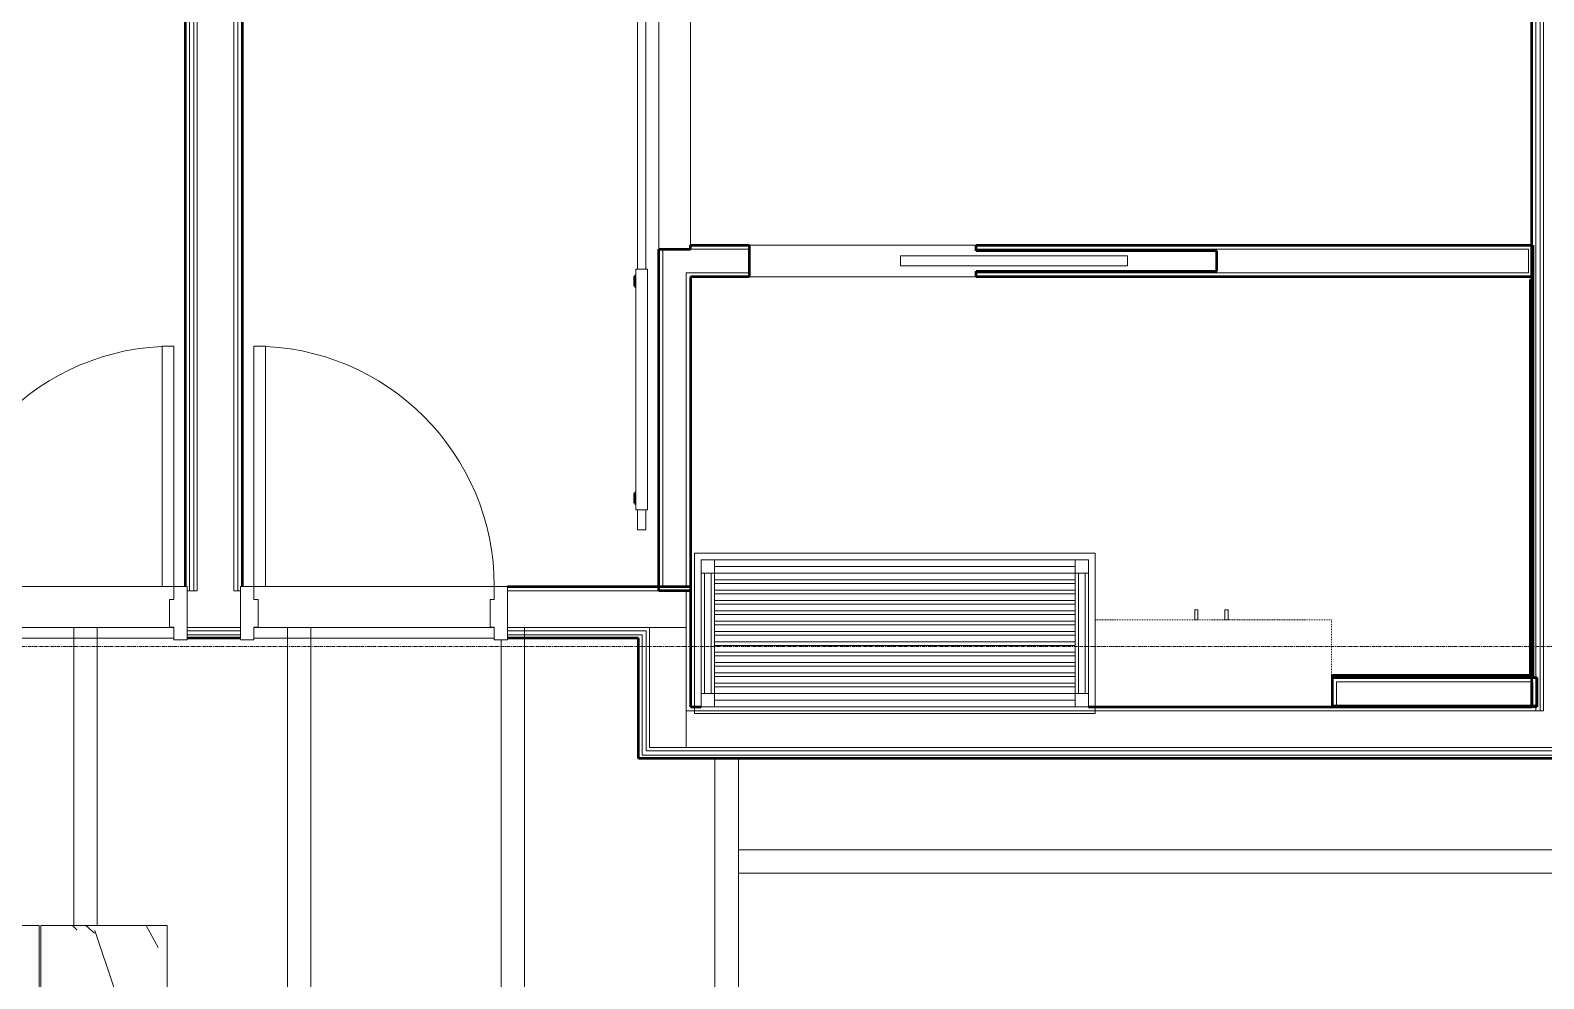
# Model space of a CAD drawing. Header units: inches. Extents: x -4235 to -464, y 9706 to 12338.
# Drawn here: x -2742.2 to -2515.6, y 10417.4 to 10559.5 of the extents above; entities that cross this region are included whole.
import ezdxf

# ---------------------------------------------------------------- set-up
doc = ezdxf.new("R2010")
doc.units = ezdxf.units.IN
doc.header["$MEASUREMENT"] = 0
doc.linetypes.add('Dash', pattern=[0.25, 0.125, -0.125])
doc.linetypes.add('Grid Line 1_2_', pattern=[0.875, 0.5, -0.125, 0.125, -0.125])
for name, color, linetype, lineweight in [('0-1', 7, 'Continuous', 5), ('0-2', 10, 'Continuous', 9), ('A-CLNG-2', 10, 'Continuous', 9), ('A-CLNG-PATT-1', 253, 'Continuous', 13), ('A-DOOR-1', 10, 'Continuous', 9), ('A-DOOR-2', 50, 'Continuous', 20), ('A-DOOR-3', 7, 'Continuous', 50), ('A-DOOR-FRAM-3', 50, 'Continuous', 20), ('A-FLOR-3', 192, 'Continuous', 9), ('A-WALL-1', 7, 'Continuous', 50), ('A-WALL-2', 250, 'Continuous', 13), ('A-WALL-3', 10, 'Continuous', 9), ('A-WALL-4', 254, 'Continuous', 9), ('I-WALL-1', 7, 'Continuous', 50), ('I-WALL-2', 10, 'Continuous', 9), ('I-WALL-3', 254, 'Continuous', 9), ('Q-CASE-1', 254, 'Continuous', 9), ('Q-CASE-2', 10, 'Continuous', 9), ('Q-CASE-3', 254, 'Dash', 9), ('Q-CASE-4', 10, 'Dash', 9), ('S-BEAM', 12, 'Continuous', 9), ('S-GRID-1', 1, 'Grid Line 1_2_', 9)]:
    doc.layers.add(name, color=color, linetype=linetype, lineweight=lineweight)

# ---------------------------------------------------------------- blocks, each defined once
blk = doc.blocks.new('BARN - FLUSH - 3-0 x 7-0 BARN DOOR-2961665-BACKGROUND - RCP - 1ST FLOOR')
at = {"layer": 'A-DOOR-1'}
for p, q in [((-57, 5.57), (-60, 5.57)), ((-60, 5.57), (-60, 4.95)), ((-60, 4.95), (-60, 4.32)), ((-57, 4.07), (-57, 5.82)), ((-57, 5.82), (-21, 5.82)), ((-21, 5.82), (-21, 4.07)), ((21, 5.57), (-21, 5.57)), ((21, 4.95), (21, 5.57)), ((21, 4.32), (21, 4.95)), ((-60, 4.32), (-57, 4.32)), ((-21, 4.07), (-57, 4.07)), ((-21, 4.32), (21, 4.32))]:
    blk.add_line(p, q, dxfattribs=at)
at = {"layer": 'A-DOOR-3'}
for p, q in [((-56, 6), (-56, 5.82)), ((-54.5, 6), (-56, 6)), ((-54.5, 5.82), (-54.5, 6)), ((-23.5, 6), (-23.5, 5.82)), ((-22, 6), (-23.5, 6)), ((-22, 5.82), (-22, 6))]:
    blk.add_line(p, q, dxfattribs=at)
blk = doc.blocks.new('POCKET - FLUSH - 2-10 x 6-8-2882529-BACKGROUND - RCP - 1ST FLOOR')
at = {"layer": 'A-DOOR-2'}
for p, q in [((-39.67, 0.75), (-39.67, -0.75)), ((-5.67, 0.75), (-39.67, 0.75)), ((-5.67, -0.75), (-5.67, 0.75)), ((-39.67, -0.75), (-5.67, -0.75))]:
    blk.add_line(p, q, dxfattribs=at)
blk = doc.blocks.new('Bath Vanity - Bath Vanity 60_-V94-BACKGROUND - RCP - 1ST FLOOR')
at = {"layer": 'Q-CASE-1'}
for p, q in [((-29.26, -1), (-29.26, 0)), ((-29.26, 0), (30.74, 0)), ((30.74, 0), (30.74, -0.38)), ((30.74, -0.38), (30.74, -1))]:
    blk.add_line(p, q, dxfattribs=at)
at = {"layer": 'Q-CASE-2'}
for p, q in [((-29.26, -24), (-29.26, -1)), ((-28.26, -3), (-28.26, -1)), ((-28.26, -1), (-26.26, -1)), ((27.74, -1), (-26.26, -1)), ((-26.26, -1), (-26.26, -3)), ((27.74, -2), (-26.26, -2)), ((27.74, -3), (27.74, -1)), ((27.74, -1), (29.74, -1)), ((29.74, -1), (29.74, -3)), ((30.74, -1), (30.74, -24)), ((-28.26, -3), (-28.26, -21)), ((-26.26, -3), (-28.26, -3)), ((-27.76, -3), (-27.76, -21)), ((-26.76, -3), (-26.76, -21)), ((27.74, -3), (-26.26, -3)), ((-26.26, -3), (-26.26, -21)), ((-26.26, -4), (27.74, -4)), ((27.74, -3), (27.74, -21)), ((29.74, -3), (27.74, -3)), ((28.24, -3), (28.24, -21)), ((29.24, -3), (29.24, -21)), ((29.74, -3), (29.74, -21)), ((27.74, -4.55), (-26.26, -4.55)), ((-26.26, -5.55), (27.74, -5.55)), ((27.74, -6.09), (-26.26, -6.09)), ((-26.26, -7.09), (27.74, -7.09)), ((27.74, -7.64), (-26.26, -7.64)), ((-26.26, -8.64), (27.74, -8.64)), ((27.74, -9.18), (-26.26, -9.18)), ((-26.26, -10.18), (27.74, -10.18)), ((27.74, -10.73), (-26.26, -10.73)), ((-26.26, -11.73), (27.74, -11.73)), ((27.74, -12.27), (-26.26, -12.27)), ((-26.26, -13.27), (27.74, -13.27)), ((27.74, -13.82), (-26.26, -13.82)), ((-26.26, -14.82), (27.74, -14.82)), ((27.74, -15.36), (-26.26, -15.36)), ((-26.26, -16.36), (27.74, -16.36)), ((27.74, -16.91), (-26.26, -16.91)), ((-26.26, -17.91), (27.74, -17.91)), ((27.74, -18.45), (-26.26, -18.45)), ((-26.26, -19.45), (27.74, -19.45)), ((27.74, -20), (-26.26, -20)), ((-28.26, -23), (-28.26, -21)), ((-28.26, -21), (-26.26, -21)), ((-26.26, -21), (27.74, -21)), ((-26.26, -21), (-26.26, -23)), ((27.74, -22), (-26.26, -22)), ((27.74, -23), (27.74, -21)), ((27.74, -21), (29.74, -21)), ((29.74, -21), (29.74, -23)), ((30.74, -24), (-29.26, -24)), ((-26.26, -23), (-28.26, -23)), ((27.74, -23), (-26.26, -23)), ((29.74, -23), (27.74, -23))]:
    blk.add_line(p, q, dxfattribs=at)
blk = doc.blocks.new('300 Series Wall Hung Cabinet_326 - 36_-V88-BACKGROUND - RCP - 1ST FLOOR')
at = {"layer": 'Q-CASE-2'}
for p, q in [((-2.01, -13.19), (-2.5, -13.19)), ((-2.5, -13.19), (-2.5, -14.69)), ((-2.01, -14.69), (-2.01, -13.19)), ((2.49, -13.19), (2, -13.19)), ((2, -13.19), (2, -14.69)), ((2.49, -14.69), (2.49, -13.19)), ((-2.5, -14.69), (-2.01, -14.69)), ((2, -14.69), (2.49, -14.69))]:
    blk.add_line(p, q, dxfattribs=at)
at = {"layer": 'Q-CASE-3'}
blk.add_line((17.37, -0.19), (-18, -0.19), dxfattribs=at)
at = {"layer": 'Q-CASE-4'}
for p, q in [((-18, -0.19), (-18, -13.19)), ((-18, -13.19), (17.37, -13.19))]:
    blk.add_line(p, q, dxfattribs=at)
blk = doc.blocks.new('CTR - 1st Phase - Unit Layouts_rvt-1-BACKGROUND - RCP - 1ST FLOOR')
at = {"layer": 'A-WALL-1'}
for p, q in [((-2648.1, 10475.54), (-2648.1, 10526.66)), ((-2648.1, 10526.66), (-2643.35, 10526.66)), ((-2643.35, 10526.66), (-2643.35, 10527.29)), ((-2643.35, 10527.29), (-2634.55, 10527.29)), ((-2634.55, 10527.29), (-2634.55, 10522.54)), ((-2600.55, 10526.41), (-2600.55, 10527.29)), ((-2600.55, 10527.29), (-2517.22, 10527.29)), ((-2517.22, 10527.29), (-2517.22, 10526.66)), ((-2517.22, 10526.66), (-2517.22, 10523.16)), ((-2564.55, 10526.41), (-2600.55, 10526.41)), ((-2564.55, 10523.41), (-2564.55, 10526.41)), ((-2643.35, 10522.54), (-2643.35, 10475.54)), ((-2634.55, 10522.54), (-2643.35, 10522.54)), ((-2600.55, 10522.54), (-2600.55, 10523.41)), ((-2600.55, 10523.41), (-2564.55, 10523.41)), ((-2517.22, 10522.54), (-2600.55, 10522.54)), ((-2517.56, 10522.54), (-2517.19, 10522.54)), ((-2517.56, 10462.91), (-2517.56, 10522.16)), ((-2517.22, 10523.16), (-2517.22, 10522.54)), ((-2517.19, 10522.54), (-2517.19, 10462.54)), ((-2647.47, 10475.54), (-2648.1, 10475.54)), ((-2643.97, 10475.54), (-2647.47, 10475.54)), ((-2643.35, 10475.54), (-2643.97, 10475.54)), ((-2547.22, 10461.91), (-2547.22, 10462.54)), ((-2547.22, 10462.54), (-2516.6, 10462.54)), ((-2547.22, 10458.41), (-2547.22, 10461.91)), ((-2547.19, 10462.54), (-2547.19, 10462.91)), ((-2547.19, 10462.91), (-2517.56, 10462.91)), ((-2517.56, 10462.54), (-2547.19, 10462.54)), ((-2517.19, 10462.54), (-2517.56, 10462.54)), ((-2516.6, 10462.54), (-2516.6, 10461.91)), ((-2516.6, 10461.91), (-2516.6, 10458.41)), ((-2547.22, 10458.16), (-2547.22, 10458.41)), ((-2516.6, 10458.16), (-2547.22, 10458.16)), ((-2516.6, 10458.41), (-2516.6, 10458.16))]:
    blk.add_line(p, q, dxfattribs=at)
at = {"layer": 'A-WALL-2'}
for p, q in [((-2647.47, 10476.16), (-2647.47, 10526.66)), ((-2643.35, 10526.66), (-2634.55, 10526.66)), ((-2600.55, 10526.66), (-2517.85, 10526.66)), ((-2517.85, 10526.66), (-2517.85, 10523.16)), ((-2643.97, 10476.16), (-2643.97, 10523.16)), ((-2643.35, 10523.16), (-2643.97, 10523.16)), ((-2643.35, 10523.16), (-2634.55, 10523.16)), ((-2600.55, 10523.16), (-2517.85, 10523.16)), ((-2643.97, 10476.16), (-2647.47, 10476.16)), ((-2546.6, 10458.41), (-2546.6, 10461.91)), ((-2546.6, 10461.91), (-2517.22, 10461.91)), ((-2517.22, 10461.91), (-2517.22, 10458.41)), ((-2547.22, 10458.41), (-2546.6, 10458.41)), ((-2547.22, 10458.41), (-2546.6, 10458.41)), ((-2546.6, 10458.41), (-2517.22, 10458.41)), ((-2517.22, 10458.41), (-2516.6, 10458.41)), ((-2517.22, 10458.41), (-2516.6, 10458.41))]:
    blk.add_line(p, q, dxfattribs=at)
at = {"layer": 'A-WALL-3'}
for p, q in [((-2648.1, 10562.66), (-2648.1, 10526.66)), ((-2643.35, 10527.29), (-2643.35, 10562.66)), ((-2600.55, 10527.29), (-2634.55, 10527.29)), ((-2634.55, 10522.54), (-2600.55, 10522.54)), ((-2547.19, 10462.54), (-2517.37, 10462.54)), ((-2517.37, 10462.54), (-2517.19, 10462.54)), ((-2517.19, 10462.54), (-2516.6, 10462.54)), ((-2516.6, 10462.54), (-2516.6, 10458.16)), ((-2517.37, 10458.16), (-2547.22, 10458.16)), ((-2516.6, 10458.16), (-2517.37, 10458.16))]:
    blk.add_line(p, q, dxfattribs=at)
at = {"layer": 'A-WALL-4'}
for p, q in [((-2643.35, 10526.66), (-2648.1, 10526.66)), ((-2643.35, 10526.66), (-2643.35, 10527.29)), ((-2634.55, 10522.54), (-2634.55, 10527.29)), ((-2600.55, 10527.29), (-2600.55, 10526.41)), ((-2600.55, 10526.41), (-2564.55, 10526.41)), ((-2564.55, 10526.41), (-2564.55, 10523.41)), ((-2564.55, 10523.41), (-2600.55, 10523.41)), ((-2600.55, 10523.41), (-2600.55, 10522.54)), ((-2547.22, 10462.54), (-2547.22, 10458.16))]:
    blk.add_line(p, q, dxfattribs=at)
at = {"layer": '0-2'}
for name, p, rotation in [('BARN - FLUSH - 3-0 x 7-0 BARN DOOR-2961665-BACKGROUND - RCP - 1ST FLOOR', (-2645.72, 10544.66), 89.99999999998666), ('POCKET - FLUSH - 2-10 x 6-8-2882529-BACKGROUND - RCP - 1ST FLOOR', (-2617.55, 10524.91), 180), ('Bath Vanity - Bath Vanity 60_-V94-BACKGROUND - RCP - 1ST FLOOR', (-2611.98, 10457.16), 180), ('300 Series Wall Hung Cabinet_326 - 36_-V88-BACKGROUND - RCP - 1ST FLOOR', (-2565.35, 10457.98), 180)]:
    blk.add_blockref(name, p, dxfattribs=dict(at, rotation=rotation))
blk = doc.blocks.new('HOLLOW METAL - UNIT DOOR-2191977-BACKGROUND - RCP - 1ST FLOOR')
at = {"layer": 'A-DOOR-1'}
blk.add_arc((18, -4.125), 36, 180, 270, dxfattribs=at)
at = {"layer": 'A-DOOR-2'}
for p, q in [((16.25, -4.125), (18, -4.125)), ((16.25, -40.125), (16.25, -4.125)), ((18, -4.125), (18, -40.125)), ((18, -40.125), (16.25, -40.125))]:
    blk.add_line(p, q, dxfattribs=at)
at = {"layer": 'A-DOOR-FRAM-3'}
for p, q in [((-20, 3.875), (-18, 3.875)), ((-20, -4.125), (-20, 3.875)), ((-18, 3.875), (-18, 1.9375)), ((18, 3.875), (20, 3.875)), ((18, 1.9375), (18, 3.875)), ((20, 3.875), (20, -4.125)), ((-18, 1.9375), (-17.375, 1.9375)), ((-17.375, 1.9375), (-17.375, -2.1875)), ((17.375, 1.9375), (18, 1.9375)), ((17.375, -2.1875), (17.375, 1.9375)), ((-18, -2.1875), (-18, -4.125)), ((-17.375, -2.1875), (-18, -2.1875)), ((18, -2.1875), (17.375, -2.1875)), ((18, -4.125), (18, -2.1875)), ((-18, -4.125), (-20, -4.125)), ((20, -4.125), (18, -4.125))]:
    blk.add_line(p, q, dxfattribs=at)
blk = doc.blocks.new('HOLLOW METAL - UNIT DOOR-2191978-BACKGROUND - RCP - 1ST FLOOR')
at = {"layer": 'A-DOOR-1'}
blk.add_arc((18, 4.125), 36, 90, 180, dxfattribs=at)
at = {"layer": 'A-DOOR-2'}
for p, q in [((18, 40.125), (16.25, 40.125)), ((16.25, 40.125), (16.25, 4.125)), ((18, 4.125), (18, 40.125)), ((16.25, 4.125), (18, 4.125))]:
    blk.add_line(p, q, dxfattribs=at)
at = {"layer": 'A-DOOR-FRAM-3'}
for p, q in [((-18, 4.125), (-20, 4.125)), ((-20, 4.125), (-20, -3.875)), ((-18, 2.1875), (-18, 4.125)), ((18, 4.125), (18, 2.1875)), ((20, 4.125), (18, 4.125)), ((20, -3.875), (20, 4.125)), ((-17.375, 2.1875), (-18, 2.1875)), ((-17.375, -1.9375), (-17.375, 2.1875)), ((18, 2.1875), (17.375, 2.1875)), ((17.375, 2.1875), (17.375, -1.9375)), ((-18, -3.875), (-18, -1.9375)), ((-18, -1.9375), (-17.375, -1.9375)), ((17.375, -1.9375), (18, -1.9375)), ((18, -1.9375), (18, -3.875)), ((-20, -3.875), (-18, -3.875)), ((18, -3.875), (20, -3.875))]:
    blk.add_line(p, q, dxfattribs=at)
blk = doc.blocks.new('CTR - 1st Phase - Common Walls_rvt-1-BACKGROUND - RCP - 1ST FLOOR')
at = {"layer": 'A-CLNG-PATT-1'}
h = blk.add_hatch(dxfattribs=at)
h.set_pattern_fill('FP_4', color=256, style=0, pattern_type=2)
h.set_pattern_definition([(108.435, (6.24, 0), (-23.9995167, 47.999875), [9.107, -66.787]), (139.399, (3.36, 8.64), (-144.0005735, 119.9994401), [4.425, -216.844]), (136.848, (24, 11.52), (-360.00235884, 335.99803914), [10.527, -515.834]), (109.983, (16.32, 18.72), (-71.99926767, 192.0004429), [5.618, -275.295]), (90, (14.4, 0), (-24, 24), [4.8, -19.2]), (118.443, (14.4, 4.8), (168.00080613, -311.999948405), [13.101, -641.971]), (84.289, (8.16, 16.32), (-24.00143285, -215.9997167), [4.824, -236.373]), (129.806, (8.64, 21.12), (96.0006462, -119.9991583), [3.749, -183.697])])
h.paths.add_polyline_path([(-2740.88, 10361.78), (-2740.88, 10425.39), (-2779.03, 10425.39), (-2779.03, 10361.78), (-2743.2, 10361.78), (-2743.2, 10363.41), (-2741.2, 10363.41), (-2741.2, 10361.78)], flags=0)
h.paths.add_polyline_path([(-2797.77, 10361.78), (-2781.2, 10361.78), (-2781.2, 10363.41), (-2779.28, 10363.41), (-2779.28, 10425.39), (-2798.23, 10425.39), (-2798.23, 10361.78), (-2798.02, 10361.78)], flags=0)
h.paths.add_polyline_path([(-2721.68, 10382.41), (-2721.68, 10425.39), (-2740.63, 10425.39), (-2740.63, 10382.41), (-2729.47, 10382.41)], flags=0)
at = {"layer": 'A-CLNG-2'}
for p, q in [((-2779.03, 10425.39), (-2740.88, 10425.39)), ((-2740.88, 10425.39), (-2740.88, 10363.16)), ((-2740.63, 10425.39), (-2721.68, 10425.39)), ((-2740.63, 10382.41), (-2740.63, 10425.39)), ((-2721.68, 10425.39), (-2721.68, 10382.41))]:
    blk.add_line(p, q, dxfattribs=at)
at = {"layer": 'A-WALL-2'}
for p, q in [((-2718.35, 10476.16), (-2718.35, 10813.49)), ((-2717.72, 10476.16), (-2717.72, 10813.49)), ((-2717.22, 10476.16), (-2717.22, 10813.49)), ((-2711.72, 10476.16), (-2711.72, 10813.49)), ((-2711.1, 10476.16), (-2711.1, 10813.49)), ((-2516.75, 10458.16), (-2516.75, 10813.24)), ((-2516.12, 10458.16), (-2516.12, 10813.24)), ((-2515.62, 10458.16), (-2515.62, 10813.24)), ((-2718.72, 10475.54), (-2718.35, 10475.54)), ((-2718.35, 10475.54), (-2718.35, 10476.16)), ((-2718.35, 10475.54), (-2717.72, 10475.54)), ((-2718.35, 10475.54), (-2717.72, 10475.54)), ((-2717.72, 10475.54), (-2717.72, 10476.16)), ((-2717.72, 10475.54), (-2717.22, 10475.54)), ((-2717.72, 10475.54), (-2717.22, 10475.54)), ((-2717.22, 10475.54), (-2717.22, 10476.16)), ((-2711.72, 10475.54), (-2711.72, 10476.16)), ((-2711.72, 10475.54), (-2711.1, 10475.54)), ((-2711.72, 10475.54), (-2711.1, 10475.54)), ((-2711.1, 10475.54), (-2711.1, 10476.16)), ((-2711.1, 10475.54), (-2710.72, 10475.54)), ((-2670.72, 10475.54), (-2643.97, 10475.54)), ((-2643.97, 10470.04), (-2643.97, 10475.54)), ((-2718.72, 10470.04), (-2710.72, 10470.04)), ((-2670.72, 10470.04), (-2649.47, 10470.04)), ((-2649.47, 10469.54), (-2649.47, 10470.04)), ((-2643.97, 10468.41), (-2643.97, 10470.04)), ((-2718.72, 10469.54), (-2710.72, 10469.54)), ((-2718.72, 10468.91), (-2710.72, 10468.91)), ((-2670.72, 10469.54), (-2649.97, 10469.54)), ((-2670.72, 10468.91), (-2650.6, 10468.91)), ((-2650.6, 10468.41), (-2650.6, 10468.91)), ((-2650.6, 10450.91), (-2650.6, 10468.41)), ((-2649.97, 10468.91), (-2649.97, 10469.54)), ((-2649.97, 10468.41), (-2649.97, 10468.91)), ((-2649.97, 10451.54), (-2649.97, 10468.41)), ((-2649.47, 10468.41), (-2649.47, 10469.54)), ((-2649.47, 10452.04), (-2649.47, 10468.41)), ((-2643.97, 10457.54), (-2643.97, 10468.41)), ((-2643.97, 10457.54), (-2643.35, 10457.54)), ((-2516.75, 10457.54), (-2643.35, 10457.54)), ((-2516.75, 10458.16), (-2516.75, 10457.54)), ((-2516.75, 10457.54), (-2516.12, 10457.54)), ((-2516.12, 10457.54), (-2516.75, 10457.54)), ((-2516.12, 10458.16), (-2516.12, 10457.54)), ((-2516.12, 10457.54), (-2515.62, 10457.54)), ((-2515.62, 10457.54), (-2516.12, 10457.54)), ((-2515.62, 10458.16), (-2515.62, 10457.54)), ((-2649.47, 10452.04), (-2643.97, 10452.04)), ((-2643.97, 10452.04), (-2643.35, 10452.04)), ((-2506.29, 10452.04), (-2643.35, 10452.04)), ((-2650.6, 10450.91), (-2649.97, 10450.91)), ((-2649.97, 10451.54), (-2649.47, 10451.54)), ((-2649.97, 10450.91), (-2643.35, 10450.91)), ((-2649.47, 10451.54), (-2643.35, 10451.54)), ((-2506.09, 10451.54), (-2643.35, 10451.54)), ((-2505.83, 10450.91), (-2643.35, 10450.91))]:
    blk.add_line(p, q, dxfattribs=at)
at = {"layer": 'I-WALL-1'}
for p, q in [((-2718.97, 10476.16), (-2718.97, 10813.49)), ((-2710.47, 10813.49), (-2710.47, 10476.16)), ((-2517.37, 10458.16), (-2517.37, 10813.24)), ((-2670.72, 10476.16), (-2643.35, 10476.16)), ((-2643.35, 10476.16), (-2643.35, 10475.54)), ((-2643.35, 10475.54), (-2643.35, 10468.41)), ((-2710.72, 10468.41), (-2718.72, 10468.41)), ((-2651.1, 10468.41), (-2670.72, 10468.41)), ((-2651.1, 10450.41), (-2651.1, 10468.41)), ((-2643.35, 10468.41), (-2643.35, 10458.16)), ((-2643.35, 10458.16), (-2641.72, 10458.16)), ((-2583.72, 10458.16), (-2517.37, 10458.16)), ((-2650.6, 10450.41), (-2651.1, 10450.41)), ((-2643.35, 10450.41), (-2650.6, 10450.41)), ((-2505.62, 10450.41), (-2643.35, 10450.41))]:
    blk.add_line(p, q, dxfattribs=at)
at = {"layer": 'I-WALL-2'}
for p, q in [((-2722.47, 10476.16), (-2756.72, 10476.16)), ((-2718.72, 10476.16), (-2718.97, 10476.16)), ((-2710.47, 10476.16), (-2710.72, 10476.16)), ((-2672.72, 10476.16), (-2706.97, 10476.16)), ((-2670.72, 10476.16), (-2670.72, 10468.41)), ((-2756.72, 10468.41), (-2720.72, 10468.41)), ((-2708.72, 10468.41), (-2672.72, 10468.41))]:
    blk.add_line(p, q, dxfattribs=at)
at = {"layer": 'I-WALL-3'}
for p, q in [((-2720.72, 10468.41), (-2756.72, 10468.41)), ((-2710.72, 10468.41), (-2718.72, 10468.41)), ((-2672.72, 10468.41), (-2708.72, 10468.41)), ((-2651.1, 10468.41), (-2670.72, 10468.41)), ((-2651.1, 10450.41), (-2651.1, 10468.41)), ((-2651.1, 10450.41), (-2643.35, 10450.41)), ((-2505.62, 10450.41), (-2643.35, 10450.41))]:
    blk.add_line(p, q, dxfattribs=at)
at = {"layer": '0-2'}
blk.add_blockref('HOLLOW METAL - UNIT DOOR-2191978-BACKGROUND - RCP - 1ST FLOOR', (-2738.72, 10472.04), dxfattribs=at)
at = {"layer": '0-2', "rotation": 180}
blk.add_blockref('HOLLOW METAL - UNIT DOOR-2191977-BACKGROUND - RCP - 1ST FLOOR', (-2690.72, 10472.04), dxfattribs=at)
blk = doc.blocks.new('Dimension Lumber - LVL - 3_5X5_5-2690763-BACKGROUND - RCP - 1ST FLOOR')
at = {"layer": 'S-BEAM'}
for p, q in [((-43.77, 1.75), (-42.15, 1.75)), ((-42.15, 1.75), (23.02, 1.75)), ((25.39, 1.75), (27.27, 1.75)), ((29.63, 1.75), (31.39, 1.75)), ((33.76, 1.75), (45.37, 1.75)), ((45.37, -1.75), (45.37, 1.75)), ((-41.9, -1.75), (23.02, -1.75)), ((25.39, -1.75), (27.27, -1.75)), ((29.63, -1.75), (31.39, -1.75)), ((33.76, -1.75), (45.37, -1.75))]:
    blk.add_line(p, q, dxfattribs=at)
blk = doc.blocks.new('Dimension Lumber - LVL - 3_5X5_5-V200-BACKGROUND - RCP - 1ST FLOOR')
at = {"layer": 'S-BEAM'}
for p, q in [((-43.77, 1.75), (-42.15, 1.75)), ((-42.15, 1.75), (23.02, 1.75)), ((25.39, 1.75), (27.27, 1.75)), ((29.63, 1.75), (31.39, 1.75)), ((33.76, 1.75), (45.37, 1.75)), ((45.37, -1.75), (45.37, 1.75)), ((-43.77, -1.75), (-42.15, -1.75)), ((-42.15, -1.75), (23.02, -1.75)), ((25.39, -1.75), (27.27, -1.75)), ((29.63, -1.75), (31.39, -1.75)), ((33.76, -1.75), (45.37, -1.75))]:
    blk.add_line(p, q, dxfattribs=at)
blk = doc.blocks.new('Dimension Lumber - LVL - 3_5X5_5-V201-BACKGROUND - RCP - 1ST FLOOR')
at = {"layer": 'S-BEAM'}
for p, q in [((-43.77, 1.75), (-42.15, 1.75)), ((-42.15, 1.75), (0.88, 1.75)), ((43.85, 1.75), (44.85, 1.75)), ((44.85, 1.75), (45.1, 1.75)), ((45.11, 1.75), (45.37, 1.75)), ((45.37, -1.75), (45.37, 1.75)), ((-43.77, -1.75), (-42.15, -1.75)), ((-42.15, -1.75), (0.88, -1.75)), ((43.85, -1.75), (44.85, -1.75)), ((44.85, -1.75), (45.1, -1.75)), ((45.1, -1.75), (45.34, -1.75))]:
    blk.add_line(p, q, dxfattribs=at)
blk = doc.blocks.new('Dimension Lumber - LVL - 3_5X5_5-2690758-BACKGROUND - RCP - 1ST FLOOR')
at = {"layer": 'S-BEAM'}
for p, q in [((-34.76, 1.75), (-34.76, -1.75)), ((-34.76, 1.75), (12.41, 1.75)), ((14.78, 1.75), (16.65, 1.75)), ((19.02, 1.75), (20.78, 1.75)), ((23.15, 1.75), (34.49, 1.75)), ((34.49, 1.75), (34.76, 1.75)), ((34.76, -1.75), (34.76, 1.75)), ((-34.76, -1.75), (12.41, -1.75)), ((14.78, -1.75), (16.65, -1.75)), ((19.02, -1.75), (20.78, -1.75)), ((23.15, -1.75), (34.49, -1.75)), ((34.51, -1.75), (34.76, -1.75))]:
    blk.add_line(p, q, dxfattribs=at)
blk = doc.blocks.new('Dimension Lumber - LVL - 3_5X5_5-V230-BACKGROUND - RCP - 1ST FLOOR')
at = {"layer": 'S-BEAM'}
for p, q in [((-87.92, 1.75), (-87.08, 1.75)), ((-87.08, 1.75), (87.92, 1.75)), ((-84.46, -1.75), (-83.58, -1.75)), ((-83.58, -1.75), (87.92, -1.75))]:
    blk.add_line(p, q, dxfattribs=at)

msp = doc.modelspace()

# ---------------------------------------------------------------- linework, layer by layer
at = {"layer": 'A-FLOR-3'}
for p, q in [((-2720.72, 10470.04), (-2756.72, 10470.04)), ((-2710.72, 10470.04), (-2718.72, 10470.04)), ((-2672.72, 10470.04), (-2708.72, 10470.04)), ((-2643.97, 10470.04), (-2670.72, 10470.04)), ((-2643.97, 10452.04), (-2643.97, 10470.04)), ((-2506.29, 10452.04), (-2643.97, 10452.04))]:
    msp.add_line(p, q, dxfattribs=at)
at = {"layer": 'S-GRID-1'}
msp.add_line((-464.45, 10467.19), (-4185.7, 10467.19), dxfattribs=at)

# ---------------------------------------------------------------- block references
at = {"layer": '0-1'}
for name in ['CTR - 1st Phase - Unit Layouts_rvt-1-BACKGROUND - RCP - 1ST FLOOR', 'CTR - 1st Phase - Common Walls_rvt-1-BACKGROUND - RCP - 1ST FLOOR']:
    msp.add_blockref(name, (0, 0), dxfattribs=at)
at = {"layer": 'S-BEAM'}
for name, p, rotation in [('Dimension Lumber - LVL - 3_5X5_5-V201-BACKGROUND - RCP - 1ST FLOOR', (-2733.92, 10426.26), 270), ('Dimension Lumber - LVL - 3_5X5_5-V200-BACKGROUND - RCP - 1ST FLOOR', (-2701.92, 10426.26), 270), ('Dimension Lumber - LVL - 3_5X5_5-2690763-BACKGROUND - RCP - 1ST FLOOR', (-2669.92, 10426.26), 270), ('Dimension Lumber - LVL - 3_5X5_5-2690758-BACKGROUND - RCP - 1ST FLOOR', (-2637.92, 10415.65), 270), ('Dimension Lumber - LVL - 3_5X5_5-V230-BACKGROUND - RCP - 1ST FLOOR', (-2548.25, 10434.99), 180)]:
    msp.add_blockref(name, p, dxfattribs=dict(at, rotation=rotation))

doc.saveas('drawing.dxf')
